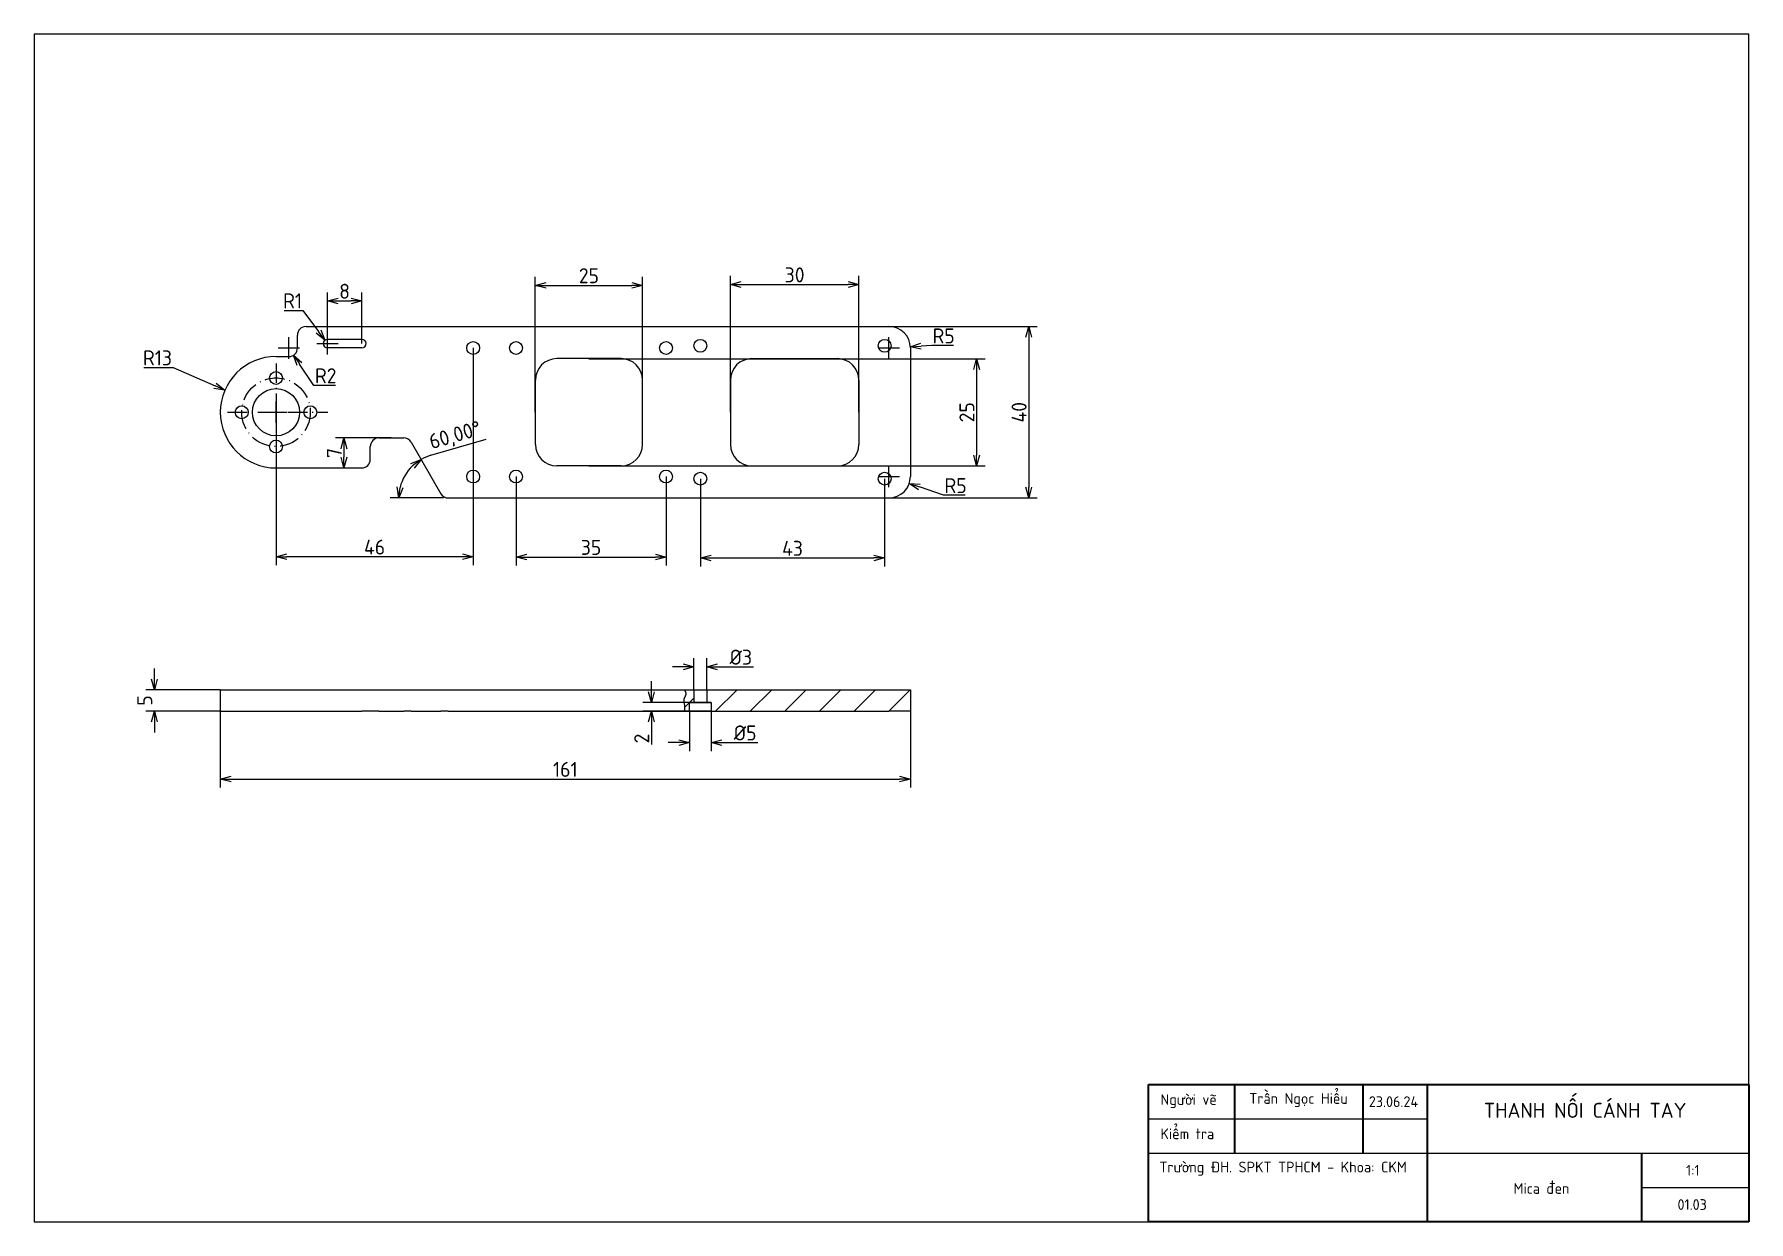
# Paper-space layout 'Sheet' of a CAD drawing. Header units: millimetres. Extents: x 10 to 410, y 10 to 287.
# The model-space entities are those that its viewports show. They can reach past a viewport. Long polylines and large blocks are cut down to what shows.
import ezdxf

# ---------------------------------------------------------------- set-up
doc = ezdxf.new("R2010")
doc.units = ezdxf.units.MM
doc.linetypes.add('AM_ISO08W050', pattern=[18, 12, -1.5, 3, -1.5])
doc.linetypes.add('Dash Dot', pattern=[7.03, 4.56, -1.14, 0.19, -1.14])
for name, color, linetype, lineweight in [('DuongTam', 7, 'Dash Dot', 13), ('DuongTamNho', 7, 'AM_ISO08W050', 13), ('NetDam', 7, 'Continuous', 35), ('Netmanh', 5, 'Continuous', 13)]:
    doc.layers.add(name, color=color, linetype=linetype, lineweight=lineweight)
doc.styles.add('Note Text (ISO)', font='')
doc.styles.get('Note Text (ISO)').set_extended_font_data('TCVN 7284')
doc.dimstyles.new('Default (ISO)$0', dxfattribs={"dimtxt": 3.5, "dimasz": 2.5, "dimexe": 2, "dimexo": 0, "dimgap": 0.5, "dimtad": 1, "dimtxsty": 'Note Text (ISO)', "dimblk": 'OPEN30', "dimblk1": 'OPEN30', "dimblk2": 'OPEN90', "dimcen": 2.5, "dimclrd": 256, "dimclre": 256, "dimclrt": 256, "dimazin": 0, "dimtfac": 1, "dimtofl": 0, "dimtmove": 0, "dimatfit": 3, "dimldrblk": 'OPEN30', "dimfxl": 1, "dimtolj": 1, "dimtzin": 0, "dimlwd": -1, "dimlwe": -1, "dimarcsym": 0})
doc.dimstyles.new('Default (ISO)$2', dxfattribs={"dimtxt": 3.5, "dimasz": 2.5, "dimexe": 2, "dimexo": 0, "dimgap": 0.5, "dimtad": 1, "dimtxsty": 'Note Text (ISO)', "dimblk": 'OPEN30', "dimblk1": 'OPEN30', "dimblk2": 'OPEN90', "dimcen": 2.5, "dimclrd": 256, "dimclre": 256, "dimclrt": 256, "dimazin": 0, "dimtfac": 1, "dimtofl": 0, "dimtmove": 0, "dimatfit": 3, "dimldrblk": 'OPEN30', "dimfxl": 1, "dimtolj": 1, "dimtzin": 0, "dimlwd": -1, "dimlwe": -1, "dimarcsym": 0})
doc.dimstyles.new('Default (ISO)$4', dxfattribs={"dimtxt": 3.5, "dimasz": 2.5, "dimexe": 2, "dimexo": 0, "dimgap": 0.5, "dimtad": 1, "dimtih": 1, "dimtoh": 1, "dimtxsty": 'Note Text (ISO)', "dimblk": 'OPEN30', "dimblk1": 'OPEN30', "dimblk2": 'OPEN90', "dimcen": 2.5, "dimclrd": 256, "dimclre": 256, "dimclrt": 256, "dimazin": 0, "dimtfac": 1, "dimtofl": 0, "dimtmove": 0, "dimatfit": 3, "dimldrblk": 'OPEN30', "dimfxl": 1, "dimtolj": 1, "dimtzin": 0, "dimlwd": -1, "dimlwe": -1, "dimarcsym": 0})

# ---------------------------------------------------------------- blocks, each defined once
blk = doc.blocks.new('_Open30')
at = {"color": 0, "linetype": 'ByBlock', "lineweight": -2}
for p, q in [((-1, 0.27), (0, 0)), ((0, 0), (-1, -0.27)), ((0, 0), (-1, 0))]:
    blk.add_line(p, q, dxfattribs=at)
blk = doc.blocks.new('*D44')
at = {"layer": 'Defpoints', "color": 0, "transparency": 16777216}
for p in [(53.4, 131.59), (214.4, 131.59), (214.4, 113.26)]:
    blk.add_point(p, dxfattribs=at)
at = {"layer": 'Netmanh', "linetype": 'Continuous', "transparency": 16777216}
for p, q in [((53.4, 131.59), (53.4, 111.26)), ((214.4, 131.59), (214.4, 111.26)), ((55.9, 113.26), (211.9, 113.26))]:
    blk.add_line(p, q, dxfattribs=at)
at = {"layer": 'Netmanh', "transparency": 16777216, "xscale": 2.5, "yscale": 2.5, "zscale": 2.5, "rotation": 180}
blk.add_blockref('_Open30', (53.4, 113.26), dxfattribs=at)
at = {"layer": 'Netmanh', "transparency": 16777216, "xscale": 2.5, "yscale": 2.5, "zscale": 2.5}
blk.add_blockref('_Open30', (214.4, 113.26), dxfattribs=at)
at = {"layer": 'Netmanh', "transparency": 16777216, "insert": (133.9, 115.51), "char_height": 3.5, "attachment_point": 5, "style": 'Note Text (ISO)'}
blk.add_mtext('\\A1;161', dxfattribs=at)
blk = doc.blocks.new('_Open90')
at = {"color": 0, "linetype": 'ByBlock', "lineweight": -2}
for p, q in [((0, 0), (-1, 0)), ((-0.5, 0.5), (0, 0)), ((0, 0), (-0.5, -0.5))]:
    blk.add_line(p, q, dxfattribs=at)
blk = doc.blocks.new('*D45')
at = {"layer": 'Defpoints', "color": 0, "transparency": 16777216}
for p in [(53.4, 134.09), (38.03, 129.09), (53.4, 129.09)]:
    blk.add_point(p, dxfattribs=at)
at = {"layer": 'Netmanh', "linetype": 'Continuous', "transparency": 16777216}
for p, q in [((38.03, 136.59), (38.03, 139.09)), ((53.4, 134.09), (36.03, 134.09)), ((53.4, 129.09), (36.03, 129.09)), ((38.03, 126.59), (38.03, 124.09))]:
    blk.add_line(p, q, dxfattribs=at)
at = {"layer": 'Netmanh', "transparency": 16777216, "xscale": 2.5, "yscale": 2.5, "zscale": 2.5}
for p, rotation in [((38.03, 134.09), 270), ((38.03, 129.09), 90)]:
    blk.add_blockref('_Open30', p, dxfattribs=dict(at, rotation=rotation))
at = {"layer": 'Netmanh', "transparency": 16777216, "insert": (35.78, 131.59), "char_height": 3.5, "attachment_point": 5, "rotation": 90, "style": 'Note Text (ISO)'}
blk.add_mtext('\\A1;5', dxfattribs=at)
blk = doc.blocks.new('*D46')
at = {"layer": 'Defpoints', "color": 0, "transparency": 16777216}
for p in [(151.9, 228.43), (126.9, 198.83), (151.9, 198.83)]:
    blk.add_point(p, dxfattribs=at)
at = {"layer": 'Netmanh', "linetype": 'Continuous', "transparency": 16777216}
for p, q in [((126.9, 198.83), (126.9, 230.43)), ((129.4, 228.43), (149.4, 228.43)), ((151.9, 198.83), (151.9, 230.43))]:
    blk.add_line(p, q, dxfattribs=at)
at = {"layer": 'Netmanh', "transparency": 16777216, "xscale": 2.5, "yscale": 2.5, "zscale": 2.5, "rotation": 180}
blk.add_blockref('_Open30', (126.9, 228.43), dxfattribs=at)
at = {"layer": 'Netmanh', "transparency": 16777216, "xscale": 2.5, "yscale": 2.5, "zscale": 2.5}
blk.add_blockref('_Open30', (151.9, 228.43), dxfattribs=at)
at = {"layer": 'Netmanh', "transparency": 16777216, "insert": (139.4, 230.68), "char_height": 3.5, "attachment_point": 5, "style": 'Note Text (ISO)'}
blk.add_mtext('\\A1;25', dxfattribs=at)
blk = doc.blocks.new('*D47')
at = {"layer": 'Defpoints', "color": 0, "transparency": 16777216}
for p in [(202.4, 228.63), (172.4, 198.83), (202.4, 198.83)]:
    blk.add_point(p, dxfattribs=at)
at = {"layer": 'Netmanh', "linetype": 'Continuous', "transparency": 16777216}
for p, q in [((172.4, 198.83), (172.4, 230.63)), ((174.9, 228.63), (199.9, 228.63)), ((202.4, 198.83), (202.4, 230.63))]:
    blk.add_line(p, q, dxfattribs=at)
at = {"layer": 'Netmanh', "transparency": 16777216, "xscale": 2.5, "yscale": 2.5, "zscale": 2.5, "rotation": 180}
blk.add_blockref('_Open30', (172.4, 228.63), dxfattribs=at)
at = {"layer": 'Netmanh', "transparency": 16777216, "xscale": 2.5, "yscale": 2.5, "zscale": 2.5}
blk.add_blockref('_Open30', (202.4, 228.63), dxfattribs=at)
at = {"layer": 'Netmanh', "transparency": 16777216, "insert": (187.4, 230.88), "char_height": 3.5, "attachment_point": 5, "style": 'Note Text (ISO)'}
blk.add_mtext('\\A1;30', dxfattribs=at)
blk = doc.blocks.new('*D48')
at = {"layer": 'Defpoints', "color": 0, "transparency": 16777216}
for p in [(141.4, 218.83), (141.4, 178.83), (242.02, 178.83)]:
    blk.add_point(p, dxfattribs=at)
at = {"layer": 'Netmanh', "linetype": 'Continuous', "transparency": 16777216}
for p, q in [((141.4, 218.83), (244.02, 218.83)), ((242.02, 216.33), (242.02, 181.33)), ((141.4, 178.83), (244.02, 178.83))]:
    blk.add_line(p, q, dxfattribs=at)
at = {"layer": 'Netmanh', "transparency": 16777216, "xscale": 2.5, "yscale": 2.5, "zscale": 2.5}
for p, rotation in [((242.02, 218.83), 90), ((242.02, 178.83), 270)]:
    blk.add_blockref('_Open30', p, dxfattribs=dict(at, rotation=rotation))
at = {"layer": 'Netmanh', "transparency": 16777216, "insert": (239.77, 198.83), "char_height": 3.5, "attachment_point": 5, "rotation": 90, "style": 'Note Text (ISO)'}
blk.add_mtext('\\A1;40', dxfattribs=at)
blk = doc.blocks.new('*D49')
at = {"layer": 'Defpoints', "color": 0, "transparency": 16777216}
for p in [(54.48, 204.01), (66.4, 198.83)]:
    blk.add_point(p, dxfattribs=at)
at = {"layer": 'Netmanh', "linetype": 'Continuous', "transparency": 16777216}
for p, q in [((35.59, 209.27), (42.39, 209.27)), ((42.39, 209.27), (52.19, 205.01))]:
    blk.add_line(p, q, dxfattribs=at)
at = {"layer": 'Netmanh', "transparency": 16777216}
for p, q in [((66.4, 196.33), (66.4, 201.33)), ((63.9, 198.83), (68.9, 198.83))]:
    blk.add_line(p, q, dxfattribs=at)
at = {"layer": 'Netmanh', "transparency": 16777216, "xscale": 2.5, "yscale": 2.5, "zscale": 2.5, "rotation": 336.5145469988222}
blk.add_blockref('_Open30', (54.48, 204.01), dxfattribs=at)
at = {"layer": 'Netmanh', "transparency": 16777216, "insert": (38.74, 211.52), "char_height": 3.5, "attachment_point": 5, "style": 'Note Text (ISO)'}
blk.add_mtext('\\A1;R13', dxfattribs=at)
blk = doc.blocks.new('*D50')
at = {"layer": 'Defpoints', "color": 0, "transparency": 16777216}
for p in [(69.4, 213.83), (70.51, 212.17)]:
    blk.add_point(p, dxfattribs=at)
at = {"layer": 'Netmanh', "transparency": 16777216}
for p, q in [((69.4, 211.33), (69.4, 216.33)), ((66.9, 213.83), (71.9, 213.83))]:
    blk.add_line(p, q, dxfattribs=at)
at = {"layer": 'Netmanh', "linetype": 'Continuous', "transparency": 16777216}
for p, q in [((75.21, 205.09), (71.89, 210.08)), ((80.26, 205.09), (75.21, 205.09))]:
    blk.add_line(p, q, dxfattribs=at)
at = {"layer": 'Netmanh', "transparency": 16777216, "xscale": 2.5, "yscale": 2.5, "zscale": 2.5, "rotation": 123.5804429769833}
blk.add_blockref('_Open30', (70.51, 212.17), dxfattribs=at)
at = {"layer": 'Netmanh', "transparency": 16777216, "insert": (77.99, 207.34), "char_height": 3.5, "attachment_point": 5, "style": 'Note Text (ISO)'}
blk.add_mtext('\\A1;R2', dxfattribs=at)
blk = doc.blocks.new('*D51')
at = {"layer": 'Defpoints', "color": 0, "transparency": 16777216}
for p in [(86.4, 224.8), (78.4, 214.83), (86.4, 214.83)]:
    blk.add_point(p, dxfattribs=at)
at = {"layer": 'Netmanh', "linetype": 'Continuous', "transparency": 16777216}
for p, q in [((78.4, 214.83), (78.4, 226.8)), ((80.9, 224.8), (83.9, 224.8)), ((86.4, 214.83), (86.4, 226.8))]:
    blk.add_line(p, q, dxfattribs=at)
at = {"layer": 'Netmanh', "transparency": 16777216, "xscale": 2.5, "yscale": 2.5, "zscale": 2.5, "rotation": 180}
blk.add_blockref('_Open30', (78.4, 224.8), dxfattribs=at)
at = {"layer": 'Netmanh', "transparency": 16777216, "xscale": 2.5, "yscale": 2.5, "zscale": 2.5}
blk.add_blockref('_Open30', (86.4, 224.8), dxfattribs=at)
at = {"layer": 'Netmanh', "transparency": 16777216, "insert": (82.4, 227.05), "char_height": 3.5, "attachment_point": 5, "style": 'Note Text (ISO)'}
blk.add_mtext('\\A1;8', dxfattribs=at)
blk = doc.blocks.new('*D52')
at = {"layer": 'Defpoints', "color": 0, "transparency": 16777216}
for p in [(77.81, 215.64), (78.4, 214.83)]:
    blk.add_point(p, dxfattribs=at)
at = {"layer": 'Netmanh', "linetype": 'Continuous', "transparency": 16777216}
for p, q in [((68.33, 222.57), (72.68, 222.57)), ((72.68, 222.57), (76.32, 217.65))]:
    blk.add_line(p, q, dxfattribs=at)
at = {"layer": 'Netmanh', "transparency": 16777216}
for p, q in [((78.4, 212.33), (78.4, 217.33)), ((75.9, 214.83), (80.9, 214.83))]:
    blk.add_line(p, q, dxfattribs=at)
at = {"layer": 'Netmanh', "transparency": 16777216, "xscale": 2.5, "yscale": 2.5, "zscale": 2.5, "rotation": 306.4825305782983}
blk.add_blockref('_Open30', (77.81, 215.64), dxfattribs=at)
at = {"layer": 'Netmanh', "transparency": 16777216, "insert": (70.26, 224.82), "char_height": 3.5, "attachment_point": 5, "style": 'Note Text (ISO)'}
blk.add_mtext('\\A1;R1', dxfattribs=at)
blk = doc.blocks.new('*D53')
at = {"layer": 'Defpoints', "color": 0, "transparency": 16777216}
for p in [(165.4, 183.33), (208.4, 183.33), (208.4, 164.83)]:
    blk.add_point(p, dxfattribs=at)
at = {"layer": 'Netmanh', "linetype": 'Continuous', "transparency": 16777216}
for p, q in [((165.4, 183.33), (165.4, 162.83)), ((208.4, 183.33), (208.4, 162.83)), ((167.9, 164.83), (205.9, 164.83))]:
    blk.add_line(p, q, dxfattribs=at)
at = {"layer": 'Netmanh', "transparency": 16777216, "xscale": 2.5, "yscale": 2.5, "zscale": 2.5, "rotation": 180}
blk.add_blockref('_Open30', (165.4, 164.83), dxfattribs=at)
at = {"layer": 'Netmanh', "transparency": 16777216, "xscale": 2.5, "yscale": 2.5, "zscale": 2.5}
blk.add_blockref('_Open30', (208.4, 164.83), dxfattribs=at)
at = {"layer": 'Netmanh', "transparency": 16777216, "insert": (186.9, 167.08), "char_height": 3.5, "attachment_point": 5, "style": 'Note Text (ISO)'}
blk.add_mtext('\\A1;43', dxfattribs=at)
blk = doc.blocks.new('*D54')
at = {"layer": 'Defpoints', "color": 0, "transparency": 16777216}
for p in [(122.4, 183.83), (157.4, 183.83), (157.4, 165.05)]:
    blk.add_point(p, dxfattribs=at)
at = {"layer": 'Netmanh', "linetype": 'Continuous', "transparency": 16777216}
for p, q in [((122.4, 183.83), (122.4, 163.05)), ((157.4, 183.83), (157.4, 163.05)), ((124.9, 165.05), (154.9, 165.05))]:
    blk.add_line(p, q, dxfattribs=at)
at = {"layer": 'Netmanh', "transparency": 16777216, "xscale": 2.5, "yscale": 2.5, "zscale": 2.5, "rotation": 180}
blk.add_blockref('_Open30', (122.4, 165.05), dxfattribs=at)
at = {"layer": 'Netmanh', "transparency": 16777216, "xscale": 2.5, "yscale": 2.5, "zscale": 2.5}
blk.add_blockref('_Open30', (157.4, 165.05), dxfattribs=at)
at = {"layer": 'Netmanh', "transparency": 16777216, "insert": (139.9, 167.3), "char_height": 3.5, "attachment_point": 5, "style": 'Note Text (ISO)'}
blk.add_mtext('\\A1;35', dxfattribs=at)
blk = doc.blocks.new('*D55')
at = {"layer": 'Defpoints', "color": 0, "transparency": 16777216}
for p in [(112.4, 213.83), (66.4, 198.83), (66.4, 165.13)]:
    blk.add_point(p, dxfattribs=at)
at = {"layer": 'Netmanh', "linetype": 'Continuous', "transparency": 16777216}
for p, q in [((112.4, 213.83), (112.4, 163.13)), ((66.4, 198.83), (66.4, 163.13)), ((109.9, 165.13), (68.9, 165.13))]:
    blk.add_line(p, q, dxfattribs=at)
at = {"layer": 'Netmanh', "transparency": 16777216, "xscale": 2.5, "yscale": 2.5, "zscale": 2.5, "rotation": 180}
blk.add_blockref('_Open30', (66.4, 165.13), dxfattribs=at)
at = {"layer": 'Netmanh', "transparency": 16777216, "xscale": 2.5, "yscale": 2.5, "zscale": 2.5}
blk.add_blockref('_Open30', (112.4, 165.13), dxfattribs=at)
at = {"layer": 'Netmanh', "transparency": 16777216, "insert": (89.4, 167.38), "char_height": 3.5, "attachment_point": 5, "style": 'Note Text (ISO)'}
blk.add_mtext('\\A1;46', dxfattribs=at)
blk = doc.blocks.new('*D56')
at = {"layer": 'Defpoints', "color": 0, "transparency": 16777216}
for p in [(97.94, 191.83), (95.68, 182.39), (104.87, 179.83), (106.6, 178.83), (209.4, 178.83)]:
    blk.add_point(p, dxfattribs=at)
at = {"layer": 'Netmanh', "linetype": 'Continuous', "transparency": 16777216}
for p, q in [((102.55, 188.81), (115.44, 192.55)), ((105.44, 178.83), (93.05, 178.83))]:
    blk.add_line(p, q, dxfattribs=at)
for start, end in [(106.1791, 120), (133.8209, 166.1791)]:
    blk.add_arc((105.44, 178.83), 10.39, start, end, dxfattribs=at)
at = {"layer": 'Netmanh', "transparency": 16777216, "xscale": 2.5, "yscale": 2.5, "zscale": 2.5}
for p, rotation in [((100.25, 187.83), 36.91046979559238), ((95.05, 178.83), 263.0895302044074)]:
    blk.add_blockref('_Open30', p, dxfattribs=dict(at, rotation=rotation))
at = {"layer": 'Netmanh', "transparency": 16777216, "insert": (108.27, 193.18), "char_height": 3.5, "attachment_point": 5, "rotation": 16.1791, "style": 'Note Text (ISO)'}
blk.add_mtext('\\A1;60,00°', dxfattribs=at)
blk = doc.blocks.new('*D57')
at = {"layer": 'Defpoints', "color": 0, "transparency": 16777216}
for p in [(93.3, 192.83), (76.4, 185.83), (82.26, 185.83)]:
    blk.add_point(p, dxfattribs=at)
at = {"layer": 'Netmanh', "linetype": 'Continuous', "transparency": 16777216}
for p, q in [((93.3, 192.83), (80.26, 192.83)), ((82.26, 190.33), (82.26, 188.33)), ((76.4, 185.83), (84.26, 185.83))]:
    blk.add_line(p, q, dxfattribs=at)
at = {"layer": 'Netmanh', "transparency": 16777216, "xscale": 2.5, "yscale": 2.5, "zscale": 2.5}
for p, rotation in [((82.26, 192.83), 90), ((82.26, 185.83), 270)]:
    blk.add_blockref('_Open30', p, dxfattribs=dict(at, rotation=rotation))
at = {"layer": 'Netmanh', "transparency": 16777216, "insert": (80.01, 189.33), "char_height": 3.5, "attachment_point": 5, "rotation": 90, "style": 'Note Text (ISO)'}
blk.add_mtext('\\A1;7', dxfattribs=at)
blk = doc.blocks.new('*D60')
at = {"layer": 'Defpoints', "color": 0, "transparency": 16777216}
for p in [(139.4, 211.33), (139.4, 186.33), (229.85, 186.33)]:
    blk.add_point(p, dxfattribs=at)
at = {"layer": 'Netmanh', "linetype": 'Continuous', "transparency": 16777216}
for p, q in [((139.4, 211.33), (231.85, 211.33)), ((229.85, 208.83), (229.85, 188.83)), ((139.4, 186.33), (231.85, 186.33))]:
    blk.add_line(p, q, dxfattribs=at)
at = {"layer": 'Netmanh', "transparency": 16777216, "xscale": 2.5, "yscale": 2.5, "zscale": 2.5}
for p, rotation in [((229.85, 211.33), 90), ((229.85, 186.33), 270)]:
    blk.add_blockref('_Open30', p, dxfattribs=dict(at, rotation=rotation))
at = {"layer": 'Netmanh', "transparency": 16777216, "insert": (227.6, 198.83), "char_height": 3.5, "attachment_point": 5, "rotation": 90, "style": 'Note Text (ISO)'}
blk.add_mtext('\\A1;25', dxfattribs=at)
blk = doc.blocks.new('*D61')
at = {"layer": 'Defpoints', "color": 0, "transparency": 16777216}
for p in [(209.4, 183.83), (214.13, 182.21)]:
    blk.add_point(p, dxfattribs=at)
at = {"layer": 'Netmanh', "transparency": 16777216}
for p, q in [((209.4, 181.33), (209.4, 186.33)), ((206.9, 183.83), (211.9, 183.83))]:
    blk.add_line(p, q, dxfattribs=at)
at = {"layer": 'Netmanh', "linetype": 'Continuous', "transparency": 16777216}
for p, q in [((222.17, 179.46), (216.5, 181.4)), ((227.22, 179.46), (222.17, 179.46))]:
    blk.add_line(p, q, dxfattribs=at)
at = {"layer": 'Netmanh', "transparency": 16777216, "xscale": 2.5, "yscale": 2.5, "zscale": 2.5, "rotation": 161.0938457133674}
blk.add_blockref('_Open30', (214.13, 182.21), dxfattribs=at)
at = {"layer": 'Netmanh', "transparency": 16777216, "insert": (224.95, 181.71), "char_height": 3.5, "attachment_point": 5, "style": 'Note Text (ISO)'}
blk.add_mtext('\\A1;R5', dxfattribs=at)
blk = doc.blocks.new('*D62')
at = {"layer": 'Defpoints', "color": 0, "transparency": 16777216}
for p in [(209.4, 213.83), (214.39, 214.11)]:
    blk.add_point(p, dxfattribs=at)
at = {"layer": 'Netmanh', "transparency": 16777216}
for p, q in [((209.4, 211.33), (209.4, 216.33)), ((206.9, 213.83), (211.9, 213.83))]:
    blk.add_line(p, q, dxfattribs=at)
at = {"layer": 'Netmanh', "linetype": 'Continuous', "transparency": 16777216}
for p, q in [((219.39, 214.39), (216.89, 214.25)), ((224.44, 214.39), (219.39, 214.39))]:
    blk.add_line(p, q, dxfattribs=at)
at = {"layer": 'Netmanh', "transparency": 16777216, "xscale": 2.5, "yscale": 2.5, "zscale": 2.5, "rotation": 183.2171292075683}
blk.add_blockref('_Open30', (214.39, 214.11), dxfattribs=at)
at = {"layer": 'Netmanh', "transparency": 16777216, "insert": (222.16, 216.64), "char_height": 3.5, "attachment_point": 5, "style": 'Note Text (ISO)'}
blk.add_mtext('\\A1;R5', dxfattribs=at)
blk = doc.blocks.new('*D63')
at = {"layer": 'Defpoints', "color": 0, "transparency": 16777216}
for p in [(162.9, 129.09), (167.9, 129.09), (167.9, 121.77)]:
    blk.add_point(p, dxfattribs=at)
at = {"layer": 'Netmanh', "linetype": 'Continuous', "transparency": 16777216}
for p, q in [((162.9, 129.09), (162.9, 119.77)), ((167.9, 129.09), (167.9, 119.77)), ((160.4, 121.77), (157.9, 121.77)), ((170.4, 121.77), (178.8, 121.77))]:
    blk.add_line(p, q, dxfattribs=at)
at = {"layer": 'Netmanh', "transparency": 16777216, "xscale": 2.5, "yscale": 2.5, "zscale": 2.5}
blk.add_blockref('_Open30', (162.9, 121.77), dxfattribs=at)
at = {"layer": 'Netmanh', "transparency": 16777216, "xscale": 2.5, "yscale": 2.5, "zscale": 2.5, "rotation": 180}
blk.add_blockref('_Open30', (167.9, 121.77), dxfattribs=at)
at = {"layer": 'Netmanh', "transparency": 16777216, "insert": (175.85, 124.02), "char_height": 3.5, "attachment_point": 5, "style": 'Note Text (ISO)'}
blk.add_mtext('\\A1;%%C5', dxfattribs=at)
blk = doc.blocks.new('*D64')
at = {"layer": 'Defpoints', "color": 0, "transparency": 16777216}
for p in [(166.9, 139.44), (163.9, 134.09), (166.9, 134.09)]:
    blk.add_point(p, dxfattribs=at)
at = {"layer": 'Netmanh', "linetype": 'Continuous', "transparency": 16777216}
for p, q in [((163.9, 134.09), (163.9, 141.44)), ((166.9, 134.09), (166.9, 141.44)), ((161.4, 139.44), (158.9, 139.44)), ((169.4, 139.44), (177.8, 139.44))]:
    blk.add_line(p, q, dxfattribs=at)
at = {"layer": 'Netmanh', "transparency": 16777216, "xscale": 2.5, "yscale": 2.5, "zscale": 2.5}
blk.add_blockref('_Open30', (163.9, 139.44), dxfattribs=at)
at = {"layer": 'Netmanh', "transparency": 16777216, "xscale": 2.5, "yscale": 2.5, "zscale": 2.5, "rotation": 180}
blk.add_blockref('_Open30', (166.9, 139.44), dxfattribs=at)
at = {"layer": 'Netmanh', "transparency": 16777216, "insert": (174.85, 141.69), "char_height": 3.5, "attachment_point": 5, "style": 'Note Text (ISO)'}
blk.add_mtext('\\A1;%%C3', dxfattribs=at)
blk = doc.blocks.new('*D65')
at = {"layer": 'Defpoints', "color": 0, "transparency": 16777216}
for p in [(153.97, 129.09), (167.9, 131.09), (167.9, 129.09)]:
    blk.add_point(p, dxfattribs=at)
at = {"layer": 'Netmanh', "linetype": 'Continuous', "transparency": 16777216}
for p, q in [((153.97, 133.59), (153.97, 136.09)), ((167.9, 131.09), (151.97, 131.09)), ((167.9, 129.09), (151.97, 129.09)), ((153.97, 126.59), (153.97, 121.34))]:
    blk.add_line(p, q, dxfattribs=at)
at = {"layer": 'Netmanh', "transparency": 16777216, "xscale": 2.5, "yscale": 2.5, "zscale": 2.5}
for p, rotation in [((153.97, 131.09), 270), ((153.97, 129.09), 90)]:
    blk.add_blockref('_Open30', p, dxfattribs=dict(at, rotation=rotation))
at = {"layer": 'Netmanh', "transparency": 16777216, "insert": (151.72, 122.72), "char_height": 3.5, "attachment_point": 5, "rotation": 90, "style": 'Note Text (ISO)'}
blk.add_mtext('\\A1;2', dxfattribs=at)

msp = doc.modelspace()

# ---------------------------------------------------------------- hatches: boundary and pattern name
at = {"layer": 'DuongTamNho'}
h = msp.add_hatch(dxfattribs=at)
h.set_pattern_fill('ANSI31', color=256, scale=1.8)
edge = h.paths.add_edge_path()
edge.add_line((221.05, 101.79), (218.79, 101.79))
edge.add_spline(control_points=[(218.79, 101.79), (219.03, 101.45), (219.4, 100.71), (218.39, 99.5), (219, 98.23), (218.79, 97.14), (218.93, 96.79)], knot_values=[0.533412, 0.533412, 0.533412, 0.533412, 1.670004, 2.989533, 4.418221, 5.686012, 5.686012, 5.686012, 5.686012], degree=3, periodic=0)
edge.add_line((218.93, 96.79), (220.05, 96.79))
edge.add_line((220.05, 96.79), (220.05, 98.79))
edge.add_line((220.05, 98.79), (221.05, 98.79))
edge.add_line((221.05, 98.79), (221.05, 101.79))
h.paths.add_polyline_path([(271.55, 101.79), (266.55, 101.79), (224.05, 101.79), (224.05, 98.79), (225.05, 98.79), (225.05, 96.79), (266.55, 96.79), (271.55, 96.79)])

# ---------------------------------------------------------------- linework, layer by layer
at = {"color": 7, "linetype": 'Continuous', "lineweight": 25}
for p, q in [((128.55, 181.53), (128.55, 184.53)), ((130.55, 186.53), (266.55, 186.53)), ((143.55, 183.53), (135.55, 183.53)), ((143.55, 181.53), (135.55, 181.53)), ((271.55, 181.53), (271.55, 151.53)), ((123.55, 179.53), (126.55, 179.53)), ((204.05, 179.03), (189.05, 179.03)), ((234.55, 179.03), (254.55, 179.03)), ((184.05, 159.03), (184.05, 174.03)), ((209.05, 159.03), (209.05, 174.03)), ((229.55, 174.03), (229.55, 159.03)), ((259.55, 174.03), (259.55, 159.03)), ((147.55, 160.53), (153.35, 160.53)), ((145.55, 155.53), (145.55, 158.53)), ((155.08, 159.53), (162.01, 147.53)), ((123.55, 153.53), (143.55, 153.53)), ((204.05, 154.03), (189.05, 154.03)), ((234.55, 154.03), (254.55, 154.03)), ((163.74, 146.53), (266.55, 146.53)), ((110.55, 101.79), (110.55, 96.79)), ((110.55, 101.79), (123.55, 101.79)), ((123.55, 101.79), (143.55, 101.79)), ((143.55, 101.79), (145.55, 101.79)), ((145.55, 101.79), (147.55, 101.79)), ((147.55, 101.79), (153.35, 101.79)), ((153.35, 101.79), (155.08, 101.79)), ((155.08, 101.79), (162.01, 101.79)), ((162.01, 101.79), (163.74, 101.79)), ((163.74, 101.79), (266.55, 101.79)), ((266.55, 101.79), (271.55, 101.79)), ((271.55, 101.79), (271.55, 96.79)), ((110.55, 96.79), (123.55, 96.79)), ((123.55, 96.79), (143.55, 96.79)), ((145.55, 96.79), (143.55, 96.79)), ((147.55, 96.79), (145.55, 96.79)), ((147.55, 96.79), (153.35, 96.79)), ((155.08, 96.79), (153.35, 96.79)), ((155.08, 96.79), (162.01, 96.79)), ((163.74, 96.79), (162.01, 96.79)), ((163.74, 96.79), (266.55, 96.79)), ((271.55, 96.79), (266.55, 96.79))]:
    msp.add_line(p, q, dxfattribs=at)
for centre, radius in [((169.55, 181.53), 1.5), ((179.55, 181.53), 1.5), ((214.55, 181.53), 1.5), ((222.55, 182.03), 1.5), ((265.55, 182.03), 1.5), ((123.55, 174.53), 1.5), ((123.55, 166.53), 5.5), ((115.55, 166.53), 1.5), ((131.55, 166.53), 1.5), ((123.55, 158.53), 1.5), ((169.55, 151.53), 1.5), ((179.55, 151.53), 1.5), ((214.55, 151.53), 1.5), ((222.55, 151.03), 1.5), ((265.55, 151.03), 1.5)]:
    msp.add_circle(centre, radius, dxfattribs=at)
for centre, radius, start, end in [((130.55, 184.53), 2, 90, 180), ((266.55, 181.53), 5, 0, 90), ((126.55, 181.53), 2, 270, 0), ((135.55, 182.53), 1, 90, 270), ((143.55, 182.53), 1, 270, 90), ((123.55, 166.53), 13, 90, 270), ((189.05, 174.03), 5, 90, 180), ((204.05, 174.03), 5, 0, 90), ((234.55, 174.03), 5, 90, 180), ((254.55, 174.03), 5, 0, 90), ((147.55, 158.53), 2, 90, 180), ((153.35, 158.53), 2, 30, 90), ((189.05, 159.03), 5, 180, 270), ((204.05, 159.03), 5, 270, 0), ((234.55, 159.03), 5, 180, 270), ((254.55, 159.03), 5, 270, 0), ((143.55, 155.53), 2, 270, 0), ((266.55, 151.53), 5, 270, 0), ((163.74, 148.53), 2, 210, 270)]:
    msp.add_arc(centre, radius, start, end, dxfattribs=at)
at = {"layer": 'DuongTamNho'}
for p, q in [((221.05, 101.79), (221.05, 98.79)), ((224.05, 101.79), (224.05, 98.79)), ((220.05, 96.79), (220.05, 98.79)), ((220.05, 98.79), (225.05, 98.79)), ((221.05, 96.79), (220.05, 96.79)), ((225.05, 98.79), (225.05, 96.79))]:
    msp.add_line(p, q, dxfattribs=at)
msp.add_open_spline([(218.79, 101.79), (219.03, 101.45), (219.4, 100.71), (218.39, 99.5), (219, 98.23), (218.79, 97.14), (218.93, 96.79)], degree=3, knots=[0.533412, 0.533412, 0.533412, 0.533412, 1.670004, 2.989533, 4.418221, 5.686012, 5.686012, 5.686012, 5.686012], dxfattribs=at)

psp = doc.layouts.new('Sheet')

# ---------------------------------------------------------------- linework, layer by layer
at = {"layer": 'DuongTam'}
for p, q in [((66.4025, 210.216), (66.4025, 187.6335)), ((55.0952, 198.8328), (78.4937, 198.8328))]:
    psp.add_line(p, q, dxfattribs=at)
psp.add_circle((66.4025, 198.8328), 8, dxfattribs=at)
at = {"layer": 'NetDam'}
for p, q in [((270, 42), (410, 42)), ((270, 10), (270, 42)), ((290, 42), (290, 26)), ((320, 42), (320, 26)), ((335, 42), (335, 10)), ((410, 42), (410, 10)), ((385, 26), (385, 10)), ((410, 10), (270, 10))]:
    psp.add_line(p, q, dxfattribs=at)
at = {"layer": 'Netmanh'}
for p, q in [((270, 34), (335, 34)), ((270, 26), (410, 26)), ((385, 18), (410, 18))]:
    psp.add_line(p, q, dxfattribs=at)

# ---------------------------------------------------------------- texts
at = {"layer": 'NetDam', "attachment_point": 1}
for s, insert, char_height in [('{\\fTCVN 7284|b0|i0|c0|p34;Trần Ngọc Hiểu}', (293.4875, 39.9935), 2.5), ('{\\fTCVN 7284|b0|i0|c0|p34;THANH NỐI CÁNH TAY}', (348.2201, 37.7264), 3.5), ('{\\fTCVN 7284|b0|i0|c0|p34;Người vẽ}', (272.75, 39.75), 2.5), ('{\\fTCVN 7284|b0|i0|c0|p34;23.06.24}', (321.374, 39.25), 2.5), ('{\\fTCVN 7284|b0|i0|c0|p34;Kiểm tra}', (272.75, 31.75), 2.5), ('{\\fTCVN 7284|b0|i0|c0|p34;Trường ĐH. SPKT TPHCM - Khoa: CKM}', (272.498, 24), 2.5), ('{\\fTCVN 7284|b0|i0|c0|p34;Mica đen}', (355.11, 19), 2.5), ('{\\fTCVN 7284|b0|i0|c0|p34;01.03}', (393.388, 15.25), 2.5)]:
    psp.add_mtext(s, dxfattribs=dict(at, insert=insert, char_height=char_height))
at = {"layer": 'NetDam', "insert": (395.374, 23.25), "char_height": 2.5, "width": 3.25, "attachment_point": 1}
psp.add_mtext('{\\fTCVN 7284|b0|i0|c0|p34;1:1}', dxfattribs=at)

# ---------------------------------------------------------------- dimensions: what is measured, and where the dimension line sits
at = {"layer": 'Netmanh'}
for base, p1, p2, picture, middle in [((151.9025, 228.4285), (126.9025, 198.8328), (151.9025, 198.8328), '*D46', (139.4025, 230.6785)), ((202.4025, 228.6262), (172.4025, 198.8328), (202.4025, 198.8328), '*D47', (187.4025, 230.8762)), ((86.4025, 224.7982), (78.4025, 214.8328), (86.4025, 214.8328), '*D51', (82.4025, 227.0482)), ((66.4025, 165.1326), (112.4025, 213.8328), (66.4025, 198.8328), '*D55', (89.4025, 167.3826)), ((157.4025, 165.046), (122.4025, 183.8328), (157.4025, 183.8328), '*D54', (139.9025, 167.296)), ((208.4025, 164.8334), (165.4025, 183.3328), (208.4025, 183.3328), '*D53', (186.9025, 167.0834)), ((214.4025, 113.2621), (53.4025, 131.5906), (214.4025, 131.5906), '*D44', (133.9025, 115.5121))]:
    dim = psp.add_linear_dim(base=base, p1=p1, p2=p2, dimstyle='Default (ISO)$0', override={"dimlfac": -1}, dxfattribs=at)
    dim.commit()
    dim.dimension.update_dxf_attribs({"geometry": picture, "text_midpoint": middle})
for center, mpoint, picture, middle in [((78.4025, 214.8328), (77.8079, 215.6368), '*D52', (70.2564, 222.5693)), ((66.4025, 198.8328), (54.4794, 204.0135), '*D49', (38.7388, 209.267))]:
    dim = psp.add_radius_dim(center=center, mpoint=mpoint, dimstyle='Default (ISO)$4', override={"dimlfac": -1}, dxfattribs=at)
    dim.commit()
    dim.dimension.update_dxf_attribs({"geometry": picture, "text_midpoint": middle, "dimtype": 164})
for center, mpoint, picture, middle in [((69.4025, 213.8328), (70.5087, 212.1665), '*D50', (77.9851, 207.3351)), ((209.4025, 213.8328), (214.3946, 214.1134), '*D62', (222.1617, 216.644)), ((209.4025, 183.8328), (214.1327, 182.2127), '*D61', (224.9492, 181.7085))]:
    dim = psp.add_radius_dim(center=center, mpoint=mpoint, dimstyle='Default (ISO)$4', override={"dimlfac": -1}, dxfattribs=at)
    dim.commit()
    dim.dimension.update_dxf_attribs({"geometry": picture, "text_midpoint": middle})
for base, p1, p2, picture, middle in [((242.0157, 178.8328), (141.4025, 218.8328), (141.4025, 178.8328), '*D48', (239.7657, 198.8328)), ((229.8541, 186.3328), (139.4025, 211.3328), (139.4025, 186.3328), '*D60', (227.6041, 198.8328)), ((82.2551, 185.8328), (93.3044, 192.8328), (76.4025, 185.8328), '*D57', (80.0051, 189.3328)), ((38.0296, 129.0906), (53.4025, 134.0906), (53.4025, 129.0906), '*D45', (35.7796, 131.5906)), ((153.9727, 129.0906), (167.9025, 131.0906), (167.9025, 129.0906), '*D65', (151.7227, 122.7156))]:
    dim = psp.add_linear_dim(base=base, p1=p1, p2=p2, angle=90, dimstyle='Default (ISO)$0', override={"dimlfac": -1}, dxfattribs=at)
    dim.commit()
    dim.dimension.update_dxf_attribs({"geometry": picture, "text_midpoint": middle})
dim = psp.add_angular_dim_2l(base=(95.6814, 182.386), line1=((106.5986, 178.8328), (209.4025, 178.8328)), line2=((97.9384, 191.8328), (104.8666, 179.8328)), dimstyle='Default (ISO)$2', dxfattribs=at)
dim.commit()
dim.dimension.update_dxf_attribs({"geometry": '*D56', "text_midpoint": (108.2713, 193.1778)})
for base, p1, p2, picture, middle in [((166.9025, 139.4377), (163.9025, 134.0906), (166.9025, 134.0906), '*D64', (174.8525, 141.6877)), ((167.9025, 121.7717), (162.9025, 129.0906), (167.9025, 129.0906), '*D63', (175.8525, 124.0217))]:
    dim = psp.add_linear_dim(base=base, p1=p1, p2=p2, text='%%C<>', dimstyle='Default (ISO)$0', override={"dimlfac": -1}, dxfattribs=at)
    dim.commit()
    dim.dimension.update_dxf_attribs({"geometry": picture, "text_midpoint": middle})

# ---------------------------------------------------------------- viewports
at = {"layer": 'NetDam'}
psp.add_viewport(center=(210, 148.5), size=(400, 277), view_center_point=(267.1462, 116.1979), view_height=277, dxfattribs=at)

doc.saveas('drawing.dxf')
